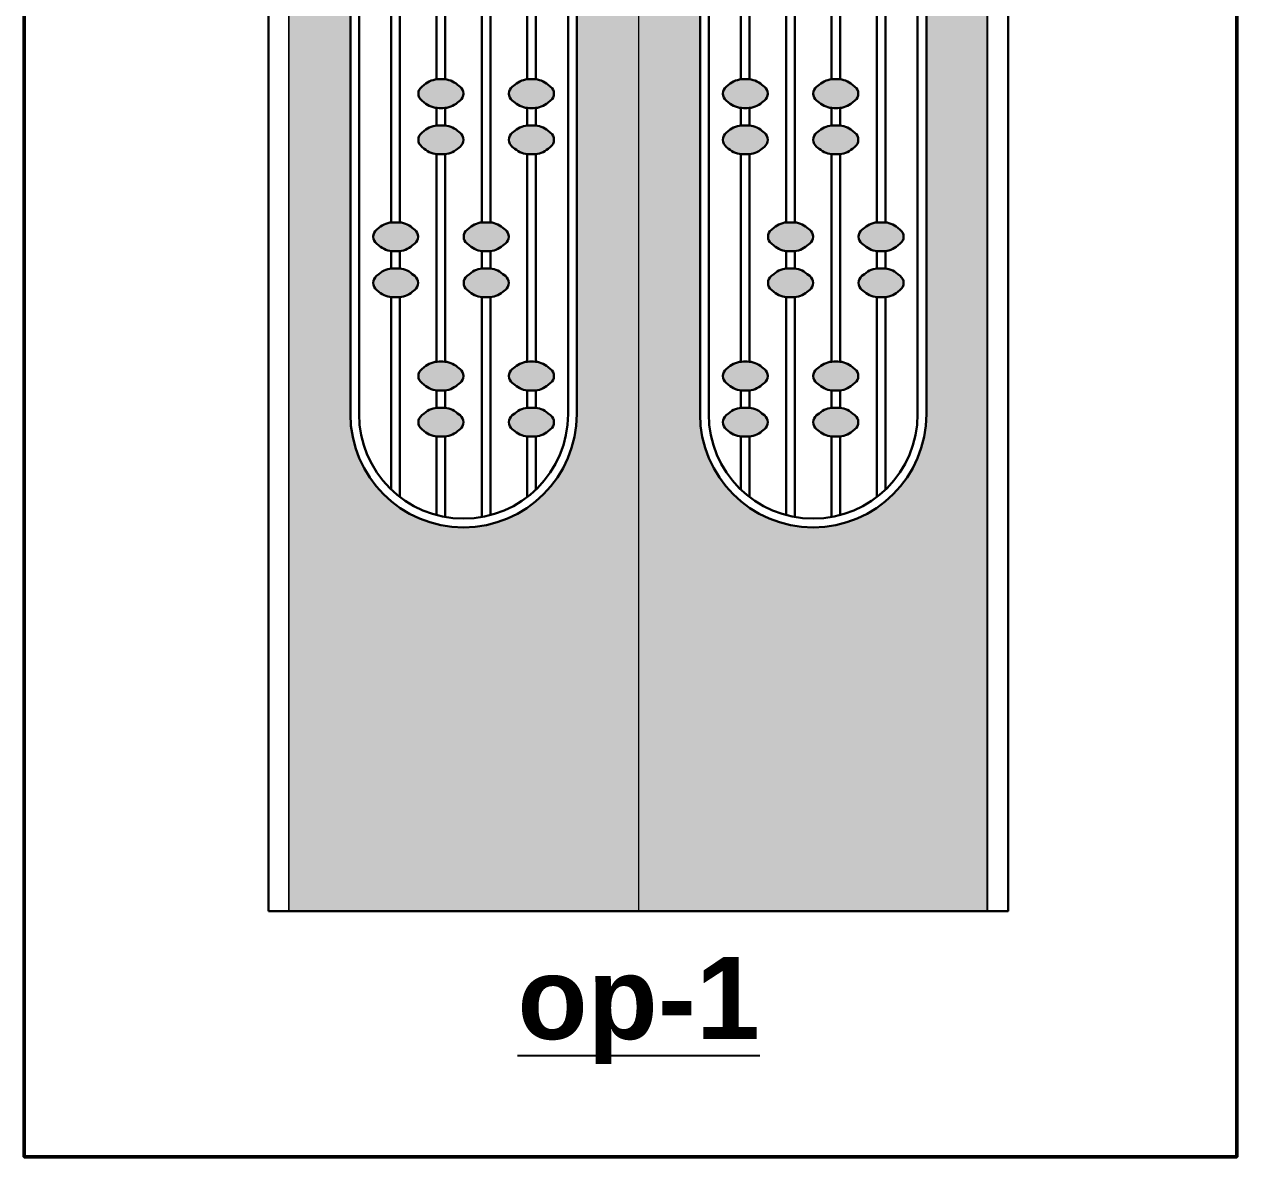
# Model space of a CAD drawing. Header units: millimetres. Extents: x 35877 to 3066687, y -650199 to -40525.
# Drawn here: x 147448.7 to 147507.7, y -180555 to -180499.9 of the extents above; entities that cross this region are included whole.
import ezdxf

# ---------------------------------------------------------------- set-up
doc = ezdxf.new("R2010")
doc.units = ezdxf.units.MM
doc.header["$MEASUREMENT"] = 0
for name, color, linetype, lineweight in [('A8_FURNITURE', 32, 'Continuous', 30), ('dim05', 1, 'Continuous', 13), ('doors', 36, 'Continuous', 15), ('Elevation 4.5', 206, 'Continuous', 5), ('Text', 7, 'Continuous', 15), ('wall', 7, 'Continuous', 30)]:
    doc.layers.add(name, color=color, linetype=linetype, lineweight=lineweight)
doc.styles.get("Standard").update_dxf_attribs({"font": 'arial.ttf', "height": 6})

msp = doc.modelspace()

# ---------------------------------------------------------------- hatches: boundary and pattern name
at = {"layer": 'dim05', "lineweight": 0, "true_color": 0xfecc66, "transparency": 33554630}
h = msp.add_hatch(color=31, dxfattribs=at)
h.dxf.hatch_style = 1
h.paths.add_polyline_path([(147478.608, -180451.063), (147461.591, -180451.063), (147461.613, -180543.063), (147478.608, -180543.063)])
h.paths.add_polyline_path([(147475.608, -180474.124), (147475.608, -180518.885, -1), (147464.591, -180518.885), (147464.591, -180474.124, -1)], flags=16)
h.paths.add_polyline_path([(147475.185, -180474.124), (147475.185, -180518.885, -1), (147465.015, -180518.885), (147465.015, -180474.124, -1)], flags=0)
h.paths.add_polyline_path([(147471.083, -180481.762), (147471.293, -180481.762, -0.186647), (147472.012, -180482.03), (147472.135, -180482.127, -0.229438), (147472.295, -180482.459), (147472.295, -180482.465, -0.229438), (147472.135, -180482.797), (147472.012, -180482.894, -0.157564), (147471.413, -180483.157), (147471.413, -180484.014, -0.157564), (147472.012, -180484.276), (147472.135, -180484.373, -0.229438), (147472.295, -180484.705), (147472.295, -180484.712, -0.229438), (147472.135, -180485.044), (147472.012, -180485.14, -0.157564), (147471.413, -180485.403), (147471.413, -180495.662, -0.157564), (147472.012, -180495.925), (147472.135, -180496.022, -0.229438), (147472.295, -180496.354), (147472.295, -180496.36, -0.229438), (147472.135, -180496.692), (147472.012, -180496.789, -0.157564), (147471.413, -180497.052), (147471.413, -180497.909, -0.157564), (147472.012, -180498.171), (147472.135, -180498.268, -0.229438), (147472.295, -180498.6), (147472.295, -180498.607, -0.229438), (147472.135, -180498.939), (147472.012, -180499.035, -0.157564), (147471.413, -180499.298), (147471.413, -180509.557, -0.157564), (147472.012, -180509.82), (147472.135, -180509.917, -0.229438), (147472.295, -180510.249), (147472.295, -180510.255, -0.229438), (147472.135, -180510.587), (147472.012, -180510.684, -0.157564), (147471.413, -180510.947), (147471.413, -180511.804, -0.157564), (147472.012, -180512.066), (147472.135, -180512.163, -0.229438), (147472.295, -180512.495), (147472.295, -180512.502, -0.229438), (147472.135, -180512.834), (147472.012, -180512.93, -0.180119), (147471.32, -180513.198), (147471.11, -180513.198, -0.186647), (147470.39, -180512.93), (147470.268, -180512.834, -0.229438), (147470.107, -180512.502), (147470.107, -180512.495, -0.229438), (147470.268, -180512.163), (147470.39, -180512.066, -0.157564), (147470.99, -180511.804), (147470.99, -180510.947, -0.157564), (147470.39, -180510.684), (147470.268, -180510.587, -0.229438), (147470.107, -180510.255), (147470.107, -180510.249, -0.229438), (147470.268, -180509.917), (147470.39, -180509.82, -0.157564), (147470.99, -180509.557), (147470.99, -180499.298, -0.157564), (147470.39, -180499.035), (147470.268, -180498.939, -0.229438), (147470.107, -180498.607), (147470.107, -180498.6, -0.229438), (147470.268, -180498.268), (147470.39, -180498.171, -0.157564), (147470.99, -180497.909), (147470.99, -180497.052, -0.157564), (147470.39, -180496.789), (147470.268, -180496.692, -0.229438), (147470.107, -180496.36), (147470.107, -180496.354, -0.229438), (147470.268, -180496.022), (147470.39, -180495.925, -0.157564), (147470.99, -180495.662), (147470.99, -180485.403, -0.157564), (147470.39, -180485.14), (147470.268, -180485.044, -0.229438), (147470.107, -180484.712), (147470.107, -180484.705, -0.229438), (147470.268, -180484.373), (147470.39, -180484.276, -0.157564), (147470.99, -180484.014), (147470.99, -180483.157, -0.157564), (147470.39, -180482.894), (147470.268, -180482.797, -0.229438), (147470.107, -180482.465), (147470.107, -180482.459, -0.229438), (147470.268, -180482.127), (147470.39, -180482.03, -0.180119)], flags=0)
h.paths.add_polyline_path([(147469.809, -180475.375), (147469.931, -180475.472, -0.229438), (147470.092, -180475.804), (147470.092, -180475.811, -0.229438), (147469.931, -180476.143), (147469.809, -180476.24, -0.157564), (147469.21, -180476.502), (147469.21, -180477.359, -0.157564), (147469.809, -180477.622), (147469.931, -180477.718, -0.229438), (147470.092, -180478.05), (147470.092, -180478.057, -0.229438), (147469.931, -180478.389), (147469.809, -180478.486, -0.157564), (147469.21, -180478.748), (147469.21, -180488.854, -0.157564), (147469.809, -180489.117), (147469.931, -180489.213, -0.229438), (147470.092, -180489.545), (147470.092, -180489.552, -0.229438), (147469.931, -180489.884), (147469.809, -180489.981, -0.157564), (147469.21, -180490.243), (147469.21, -180491.1, -0.157564), (147469.809, -180491.363), (147469.931, -180491.46, -0.229438), (147470.092, -180491.792), (147470.092, -180491.798, -0.229438), (147469.931, -180492.13), (147469.809, -180492.227, -0.157564), (147469.21, -180492.49), (147469.21, -180502.595, -0.157564), (147469.809, -180502.858), (147469.931, -180502.955, -0.229438), (147470.092, -180503.287), (147470.092, -180503.293, -0.229438), (147469.931, -180503.625), (147469.809, -180503.722, -0.157564), (147469.21, -180503.985), (147469.21, -180504.842, -0.157564), (147469.809, -180505.104), (147469.931, -180505.201, -0.229438), (147470.092, -180505.533), (147470.092, -180505.54, -0.229438), (147469.931, -180505.872), (147469.809, -180505.968, -0.157564), (147469.21, -180506.231), (147469.21, -180516.337, -0.157564), (147469.809, -180516.599), (147469.931, -180516.696, -0.229438), (147470.092, -180517.028), (147470.092, -180517.035, -0.229438), (147469.931, -180517.367), (147469.809, -180517.463, -0.157564), (147469.21, -180517.726), (147469.21, -180518.583, -0.157564), (147469.809, -180518.846), (147469.931, -180518.942, -0.229438), (147470.092, -180519.274), (147470.092, -180519.281, -0.229438), (147469.931, -180519.613), (147469.809, -180519.71, -0.180119), (147469.116, -180519.978), (147468.906, -180519.978, -0.186647), (147468.187, -180519.71), (147468.064, -180519.613, -0.229438), (147467.904, -180519.281), (147467.904, -180519.274, -0.229438), (147468.064, -180518.942), (147468.187, -180518.846, -0.157564), (147468.786, -180518.583), (147468.786, -180517.726, -0.157564), (147468.187, -180517.463), (147468.064, -180517.367, -0.229438), (147467.904, -180517.035), (147467.904, -180517.028, -0.229438), (147468.064, -180516.696), (147468.187, -180516.599, -0.157564), (147468.786, -180516.337), (147468.786, -180506.231, -0.157564), (147468.187, -180505.968), (147468.064, -180505.872, -0.229438), (147467.904, -180505.54), (147467.904, -180505.533, -0.229438), (147468.064, -180505.201), (147468.187, -180505.104, -0.157564), (147468.786, -180504.842), (147468.786, -180503.985, -0.157564), (147468.187, -180503.722), (147468.064, -180503.625, -0.229438), (147467.904, -180503.293), (147467.904, -180503.287, -0.229438), (147468.064, -180502.955), (147468.187, -180502.858, -0.157564), (147468.786, -180502.595), (147468.786, -180492.49, -0.157564), (147468.187, -180492.227), (147468.064, -180492.13, -0.229438), (147467.904, -180491.798), (147467.904, -180491.792, -0.229438), (147468.064, -180491.46), (147468.187, -180491.363, -0.157564), (147468.786, -180491.1), (147468.786, -180490.243, -0.157564), (147468.187, -180489.981), (147468.064, -180489.884, -0.229438), (147467.904, -180489.552), (147467.904, -180489.545, -0.229438), (147468.064, -180489.213), (147468.187, -180489.117, -0.157564), (147468.786, -180488.854), (147468.786, -180478.748, -0.157564), (147468.187, -180478.486), (147468.064, -180478.389, -0.229438), (147467.904, -180478.057), (147467.904, -180478.05, -0.229438), (147468.064, -180477.718), (147468.187, -180477.622, -0.157564), (147468.786, -180477.359), (147468.786, -180476.502, -0.157564), (147468.187, -180476.24), (147468.064, -180476.143, -0.229438), (147467.904, -180475.811), (147467.904, -180475.804, -0.229438), (147468.064, -180475.472), (147468.187, -180475.375, -0.180119), (147468.879, -180475.108), (147469.089, -180475.108, -0.186647)], flags=0)
h.paths.add_polyline_path([(147473.286, -180475.108), (147473.496, -180475.108, -0.186647), (147474.216, -180475.375), (147474.338, -180475.472, -0.229438), (147474.499, -180475.804), (147474.499, -180475.811, -0.229438), (147474.338, -180476.143), (147474.216, -180476.24, -0.157564), (147473.616, -180476.502), (147473.616, -180477.359, -0.157564), (147474.216, -180477.622), (147474.338, -180477.718, -0.229438), (147474.499, -180478.05), (147474.499, -180478.057, -0.229438), (147474.338, -180478.389), (147474.216, -180478.486, -0.157564), (147473.616, -180478.748), (147473.616, -180488.854, -0.157564), (147474.216, -180489.117), (147474.338, -180489.213, -0.229438), (147474.499, -180489.545), (147474.499, -180489.552, -0.229438), (147474.338, -180489.884), (147474.216, -180489.981, -0.157564), (147473.616, -180490.243), (147473.616, -180491.1, -0.157564), (147474.216, -180491.363), (147474.338, -180491.46, -0.229438), (147474.499, -180491.792), (147474.499, -180491.798, -0.229438), (147474.338, -180492.13), (147474.216, -180492.227, -0.157564), (147473.616, -180492.49), (147473.616, -180502.595, -0.157564), (147474.216, -180502.858), (147474.338, -180502.955, -0.229438), (147474.499, -180503.287), (147474.499, -180503.293, -0.229438), (147474.338, -180503.625), (147474.216, -180503.722, -0.157564), (147473.616, -180503.985), (147473.616, -180504.842, -0.157564), (147474.216, -180505.104), (147474.338, -180505.201, -0.229438), (147474.499, -180505.533), (147474.499, -180505.54, -0.229438), (147474.338, -180505.872), (147474.216, -180505.968, -0.157564), (147473.616, -180506.231), (147473.616, -180516.337, -0.157564), (147474.216, -180516.599), (147474.338, -180516.696, -0.229438), (147474.499, -180517.028), (147474.499, -180517.035, -0.229438), (147474.338, -180517.367), (147474.216, -180517.463, -0.157564), (147473.616, -180517.726), (147473.616, -180518.583, -0.157564), (147474.216, -180518.846), (147474.338, -180518.942, -0.229438), (147474.499, -180519.274), (147474.499, -180519.281, -0.229438), (147474.338, -180519.613), (147474.216, -180519.71, -0.180119), (147473.523, -180519.978), (147473.313, -180519.978, -0.186647), (147472.594, -180519.71), (147472.471, -180519.613, -0.229438), (147472.31, -180519.281), (147472.31, -180519.274, -0.229438), (147472.471, -180518.942), (147472.594, -180518.846, -0.157564), (147473.193, -180518.583), (147473.193, -180517.726, -0.157564), (147472.594, -180517.463), (147472.471, -180517.367, -0.229438), (147472.31, -180517.035), (147472.31, -180517.028, -0.229438), (147472.471, -180516.696), (147472.594, -180516.599, -0.157564), (147473.193, -180516.337), (147473.193, -180506.231, -0.157564), (147472.594, -180505.968), (147472.471, -180505.872, -0.229438), (147472.31, -180505.54), (147472.31, -180505.533, -0.229438), (147472.471, -180505.201), (147472.594, -180505.104, -0.157564), (147473.193, -180504.842), (147473.193, -180503.985, -0.157564), (147472.594, -180503.722), (147472.471, -180503.625, -0.229438), (147472.31, -180503.293), (147472.31, -180503.287, -0.229438), (147472.471, -180502.955), (147472.594, -180502.858, -0.157564), (147473.193, -180502.595), (147473.193, -180492.49, -0.157564), (147472.594, -180492.227), (147472.471, -180492.13, -0.229438), (147472.31, -180491.798), (147472.31, -180491.792, -0.229438), (147472.471, -180491.46), (147472.594, -180491.363, -0.157564), (147473.193, -180491.1), (147473.193, -180490.243, -0.157564), (147472.594, -180489.981), (147472.471, -180489.884, -0.229438), (147472.31, -180489.552), (147472.31, -180489.545, -0.229438), (147472.471, -180489.213), (147472.594, -180489.117, -0.157564), (147473.193, -180488.854), (147473.193, -180478.748, -0.157564), (147472.594, -180478.486), (147472.471, -180478.389, -0.229438), (147472.31, -180478.057), (147472.31, -180478.05, -0.229438), (147472.471, -180477.718), (147472.594, -180477.622, -0.157564), (147473.193, -180477.359), (147473.193, -180476.502, -0.157564), (147472.594, -180476.24), (147472.471, -180476.143, -0.229438), (147472.31, -180475.811), (147472.31, -180475.804, -0.229438), (147472.471, -180475.472), (147472.594, -180475.375, -0.180119)], flags=0)
h.paths.add_polyline_path([(147467.606, -180482.03), (147467.728, -180482.127, -0.229438), (147467.889, -180482.459), (147467.889, -180482.465, -0.229438), (147467.728, -180482.797), (147467.606, -180482.894, -0.157564), (147467.006, -180483.157), (147467.006, -180484.014, -0.157564), (147467.606, -180484.276), (147467.728, -180484.373, -0.229438), (147467.889, -180484.705), (147467.889, -180484.712, -0.229438), (147467.728, -180485.044), (147467.606, -180485.14, -0.157564), (147467.006, -180485.403), (147467.006, -180495.662, -0.157564), (147467.606, -180495.925), (147467.728, -180496.022, -0.229438), (147467.889, -180496.354), (147467.889, -180496.36, -0.229438), (147467.728, -180496.692), (147467.606, -180496.789, -0.157564), (147467.006, -180497.052), (147467.006, -180497.909, -0.157564), (147467.606, -180498.171), (147467.728, -180498.268, -0.229438), (147467.889, -180498.6), (147467.889, -180498.607, -0.229438), (147467.728, -180498.939), (147467.606, -180499.035, -0.157564), (147467.006, -180499.298), (147467.006, -180509.557, -0.157564), (147467.606, -180509.82), (147467.728, -180509.917, -0.229438), (147467.889, -180510.249), (147467.889, -180510.255, -0.229438), (147467.728, -180510.587), (147467.606, -180510.684, -0.157564), (147467.006, -180510.947), (147467.006, -180511.804, -0.157564), (147467.606, -180512.066), (147467.728, -180512.163, -0.229438), (147467.889, -180512.495), (147467.889, -180512.502, -0.229438), (147467.728, -180512.834), (147467.606, -180512.93, -0.180119), (147466.913, -180513.198), (147466.703, -180513.198, -0.186647), (147465.984, -180512.93), (147465.861, -180512.834, -0.229438), (147465.7, -180512.502), (147465.7, -180512.495, -0.229438), (147465.861, -180512.163), (147465.984, -180512.066, -0.157564), (147466.583, -180511.804), (147466.583, -180510.947, -0.157564), (147465.984, -180510.684), (147465.861, -180510.587, -0.229438), (147465.7, -180510.255), (147465.7, -180510.249, -0.229438), (147465.861, -180509.917), (147465.984, -180509.82, -0.157564), (147466.583, -180509.557), (147466.583, -180499.298, -0.157564), (147465.984, -180499.035), (147465.861, -180498.939, -0.229438), (147465.7, -180498.607), (147465.7, -180498.6, -0.229438), (147465.861, -180498.268), (147465.984, -180498.171, -0.157564), (147466.583, -180497.909), (147466.583, -180497.052, -0.157564), (147465.984, -180496.789), (147465.861, -180496.692, -0.229438), (147465.7, -180496.36), (147465.7, -180496.354, -0.229438), (147465.861, -180496.022), (147465.984, -180495.925, -0.157564), (147466.583, -180495.662), (147466.583, -180485.403, -0.157564), (147465.984, -180485.14), (147465.861, -180485.044, -0.229438), (147465.7, -180484.712), (147465.7, -180484.705, -0.229438), (147465.861, -180484.373), (147465.984, -180484.276, -0.157564), (147466.583, -180484.014), (147466.583, -180483.157, -0.157564), (147465.984, -180482.894), (147465.861, -180482.797, -0.229438), (147465.7, -180482.465), (147465.7, -180482.459, -0.229438), (147465.861, -180482.127), (147465.984, -180482.03, -0.180119), (147466.676, -180481.762), (147466.886, -180481.762, -0.186647)], flags=0)
h.paths.add_polyline_path([(147495.582, -180451.063), (147478.608, -180451.063), (147478.608, -180543.063), (147495.582, -180543.063)])
h.paths.add_polyline_path([(147492.624, -180474.124), (147492.624, -180518.885, -1), (147481.608, -180518.885), (147481.608, -180474.124, -1)], flags=16)
h.paths.add_polyline_path([(147492.201, -180474.124), (147492.201, -180518.885, -1), (147482.031, -180518.885), (147482.031, -180474.124, -1)], flags=0)
h.paths.add_polyline_path([(147485.896, -180481.762), (147486.106, -180481.762, -0.186647), (147486.825, -180482.03), (147486.948, -180482.127, -0.229438), (147487.109, -180482.459), (147487.109, -180482.465, -0.229438), (147486.948, -180482.797), (147486.825, -180482.894, -0.157564), (147486.226, -180483.157), (147486.226, -180484.014, -0.157564), (147486.825, -180484.276), (147486.948, -180484.373, -0.229438), (147487.109, -180484.705), (147487.109, -180484.712, -0.229438), (147486.948, -180485.044), (147486.825, -180485.14, -0.157564), (147486.226, -180485.403), (147486.226, -180495.662, -0.157564), (147486.825, -180495.925), (147486.948, -180496.022, -0.229438), (147487.109, -180496.354), (147487.109, -180496.36, -0.229438), (147486.948, -180496.692), (147486.825, -180496.789, -0.157564), (147486.226, -180497.052), (147486.226, -180497.909, -0.157564), (147486.825, -180498.171), (147486.948, -180498.268, -0.229438), (147487.109, -180498.6), (147487.109, -180498.607, -0.229438), (147486.948, -180498.939), (147486.825, -180499.035, -0.157564), (147486.226, -180499.298), (147486.226, -180509.557, -0.157564), (147486.825, -180509.82), (147486.948, -180509.917, -0.229438), (147487.109, -180510.249), (147487.109, -180510.255, -0.229438), (147486.948, -180510.587), (147486.825, -180510.684, -0.157564), (147486.226, -180510.947), (147486.226, -180511.804, -0.157564), (147486.825, -180512.066), (147486.948, -180512.163, -0.229438), (147487.109, -180512.495), (147487.109, -180512.502, -0.229438), (147486.948, -180512.834), (147486.825, -180512.93, -0.180119), (147486.133, -180513.198), (147485.923, -180513.198, -0.186647), (147485.203, -180512.93), (147485.081, -180512.834, -0.229438), (147484.92, -180512.502), (147484.92, -180512.495, -0.229438), (147485.081, -180512.163), (147485.203, -180512.066, -0.157564), (147485.803, -180511.804), (147485.803, -180510.947, -0.157564), (147485.203, -180510.684), (147485.081, -180510.587, -0.229438), (147484.92, -180510.255), (147484.92, -180510.249, -0.229438), (147485.081, -180509.917), (147485.203, -180509.82, -0.157564), (147485.803, -180509.557), (147485.803, -180499.298, -0.157564), (147485.203, -180499.035), (147485.081, -180498.939, -0.229438), (147484.92, -180498.607), (147484.92, -180498.6, -0.229438), (147485.081, -180498.268), (147485.203, -180498.171, -0.157564), (147485.803, -180497.909), (147485.803, -180497.052, -0.157564), (147485.203, -180496.789), (147485.081, -180496.692, -0.229438), (147484.92, -180496.36), (147484.92, -180496.354, -0.229438), (147485.081, -180496.022), (147485.203, -180495.925, -0.157564), (147485.803, -180495.662), (147485.803, -180485.403, -0.157564), (147485.203, -180485.14), (147485.081, -180485.044, -0.229438), (147484.92, -180484.712), (147484.92, -180484.705, -0.229438), (147485.081, -180484.373), (147485.203, -180484.276, -0.157564), (147485.803, -180484.014), (147485.803, -180483.157, -0.157564), (147485.203, -180482.894), (147485.081, -180482.797, -0.229438), (147484.92, -180482.465), (147484.92, -180482.459, -0.229438), (147485.081, -180482.127), (147485.203, -180482.03, -0.180119)], flags=0)
h.paths.add_polyline_path([(147484.622, -180475.375), (147484.745, -180475.472, -0.229438), (147484.905, -180475.804), (147484.905, -180475.811, -0.229438), (147484.745, -180476.143), (147484.622, -180476.24, -0.157564), (147484.023, -180476.502), (147484.023, -180477.359, -0.157564), (147484.622, -180477.622), (147484.745, -180477.718, -0.229438), (147484.905, -180478.05), (147484.905, -180478.057, -0.229438), (147484.745, -180478.389), (147484.622, -180478.486, -0.157564), (147484.023, -180478.748), (147484.023, -180488.854, -0.157564), (147484.622, -180489.117), (147484.745, -180489.213, -0.229438), (147484.905, -180489.545), (147484.905, -180489.552, -0.229438), (147484.745, -180489.884), (147484.622, -180489.981, -0.157564), (147484.023, -180490.243), (147484.023, -180491.1, -0.157564), (147484.622, -180491.363), (147484.745, -180491.46, -0.229438), (147484.905, -180491.792), (147484.905, -180491.798, -0.229438), (147484.745, -180492.13), (147484.622, -180492.227, -0.157564), (147484.023, -180492.49), (147484.023, -180502.595, -0.157564), (147484.622, -180502.858), (147484.745, -180502.955, -0.229438), (147484.905, -180503.287), (147484.905, -180503.293, -0.229438), (147484.745, -180503.625), (147484.622, -180503.722, -0.157564), (147484.023, -180503.985), (147484.023, -180504.842, -0.157564), (147484.622, -180505.104), (147484.745, -180505.201, -0.229438), (147484.905, -180505.533), (147484.905, -180505.54, -0.229438), (147484.745, -180505.872), (147484.622, -180505.968, -0.157564), (147484.023, -180506.231), (147484.023, -180516.337, -0.157564), (147484.622, -180516.599), (147484.745, -180516.696, -0.229438), (147484.905, -180517.028), (147484.905, -180517.035, -0.229438), (147484.745, -180517.367), (147484.622, -180517.463, -0.157564), (147484.023, -180517.726), (147484.023, -180518.583, -0.157564), (147484.622, -180518.846), (147484.745, -180518.942, -0.229438), (147484.905, -180519.274), (147484.905, -180519.281, -0.229438), (147484.745, -180519.613), (147484.622, -180519.71, -0.180119), (147483.93, -180519.978), (147483.72, -180519.978, -0.186647), (147483, -180519.71), (147482.878, -180519.613, -0.229438), (147482.717, -180519.281), (147482.717, -180519.274, -0.229438), (147482.878, -180518.942), (147483, -180518.846, -0.157564), (147483.6, -180518.583), (147483.6, -180517.726, -0.157564), (147483, -180517.463), (147482.878, -180517.367, -0.229438), (147482.717, -180517.035), (147482.717, -180517.028, -0.229438), (147482.878, -180516.696), (147483, -180516.599, -0.157564), (147483.6, -180516.337), (147483.6, -180506.231, -0.157564), (147483, -180505.968), (147482.878, -180505.872, -0.229438), (147482.717, -180505.54), (147482.717, -180505.533, -0.229438), (147482.878, -180505.201), (147483, -180505.104, -0.157564), (147483.6, -180504.842), (147483.6, -180503.985, -0.157564), (147483, -180503.722), (147482.878, -180503.625, -0.229438), (147482.717, -180503.293), (147482.717, -180503.287, -0.229438), (147482.878, -180502.955), (147483, -180502.858, -0.157564), (147483.6, -180502.595), (147483.6, -180492.49, -0.157564), (147483, -180492.227), (147482.878, -180492.13, -0.229438), (147482.717, -180491.798), (147482.717, -180491.792, -0.229438), (147482.878, -180491.46), (147483, -180491.363, -0.157564), (147483.6, -180491.1), (147483.6, -180490.243, -0.157564), (147483, -180489.981), (147482.878, -180489.884, -0.229438), (147482.717, -180489.552), (147482.717, -180489.545, -0.229438), (147482.878, -180489.213), (147483, -180489.117, -0.157564), (147483.6, -180488.854), (147483.6, -180478.748, -0.157564), (147483, -180478.486), (147482.878, -180478.389, -0.229438), (147482.717, -180478.057), (147482.717, -180478.05, -0.229438), (147482.878, -180477.718), (147483, -180477.622, -0.157564), (147483.6, -180477.359), (147483.6, -180476.502, -0.157564), (147483, -180476.24), (147482.878, -180476.143, -0.229438), (147482.717, -180475.811), (147482.717, -180475.804, -0.229438), (147482.878, -180475.472), (147483, -180475.375, -0.180119), (147483.693, -180475.108), (147483.903, -180475.108, -0.186647)], flags=0)
h.paths.add_polyline_path([(147488.099, -180475.108), (147488.309, -180475.108, -0.186647), (147489.029, -180475.375), (147489.151, -180475.472, -0.229438), (147489.312, -180475.804), (147489.312, -180475.811, -0.229438), (147489.151, -180476.143), (147489.029, -180476.24, -0.157564), (147488.429, -180476.502), (147488.429, -180477.359, -0.157564), (147489.029, -180477.622), (147489.151, -180477.718, -0.229438), (147489.312, -180478.05), (147489.312, -180478.057, -0.229438), (147489.151, -180478.389), (147489.029, -180478.486, -0.157564), (147488.429, -180478.748), (147488.429, -180488.854, -0.157564), (147489.029, -180489.117), (147489.151, -180489.213, -0.229438), (147489.312, -180489.545), (147489.312, -180489.552, -0.229438), (147489.151, -180489.884), (147489.029, -180489.981, -0.157564), (147488.429, -180490.243), (147488.429, -180491.1, -0.157564), (147489.029, -180491.363), (147489.151, -180491.46, -0.229438), (147489.312, -180491.792), (147489.312, -180491.798, -0.229438), (147489.151, -180492.13), (147489.029, -180492.227, -0.157564), (147488.429, -180492.49), (147488.429, -180502.595, -0.157564), (147489.029, -180502.858), (147489.151, -180502.955, -0.229438), (147489.312, -180503.287), (147489.312, -180503.293, -0.229438), (147489.151, -180503.625), (147489.029, -180503.722, -0.157564), (147488.429, -180503.985), (147488.429, -180504.842, -0.157564), (147489.029, -180505.104), (147489.151, -180505.201, -0.229438), (147489.312, -180505.533), (147489.312, -180505.54, -0.229438), (147489.151, -180505.872), (147489.029, -180505.968, -0.157564), (147488.429, -180506.231), (147488.429, -180516.337, -0.157564), (147489.029, -180516.599), (147489.151, -180516.696, -0.229438), (147489.312, -180517.028), (147489.312, -180517.035, -0.229438), (147489.151, -180517.367), (147489.029, -180517.463, -0.157564), (147488.429, -180517.726), (147488.429, -180518.583, -0.157564), (147489.029, -180518.846), (147489.151, -180518.942, -0.229438), (147489.312, -180519.274), (147489.312, -180519.281, -0.229438), (147489.151, -180519.613), (147489.029, -180519.71, -0.180119), (147488.336, -180519.978), (147488.126, -180519.978, -0.186647), (147487.407, -180519.71), (147487.284, -180519.613, -0.229438), (147487.123, -180519.281), (147487.123, -180519.274, -0.229438), (147487.284, -180518.942), (147487.407, -180518.846, -0.157564), (147488.006, -180518.583), (147488.006, -180517.726, -0.157564), (147487.407, -180517.463), (147487.284, -180517.367, -0.229438), (147487.123, -180517.035), (147487.123, -180517.028, -0.229438), (147487.284, -180516.696), (147487.407, -180516.599, -0.157564), (147488.006, -180516.337), (147488.006, -180506.231, -0.157564), (147487.407, -180505.968), (147487.284, -180505.872, -0.229438), (147487.123, -180505.54), (147487.123, -180505.533, -0.229438), (147487.284, -180505.201), (147487.407, -180505.104, -0.157564), (147488.006, -180504.842), (147488.006, -180503.985, -0.157564), (147487.407, -180503.722), (147487.284, -180503.625, -0.229438), (147487.123, -180503.293), (147487.123, -180503.287, -0.229438), (147487.284, -180502.955), (147487.407, -180502.858, -0.157564), (147488.006, -180502.595), (147488.006, -180492.49, -0.157564), (147487.407, -180492.227), (147487.284, -180492.13, -0.229438), (147487.123, -180491.798), (147487.123, -180491.792, -0.229438), (147487.284, -180491.46), (147487.407, -180491.363, -0.157564), (147488.006, -180491.1), (147488.006, -180490.243, -0.157564), (147487.407, -180489.981), (147487.284, -180489.884, -0.229438), (147487.123, -180489.552), (147487.123, -180489.545, -0.229438), (147487.284, -180489.213), (147487.407, -180489.117, -0.157564), (147488.006, -180488.854), (147488.006, -180478.748, -0.157564), (147487.407, -180478.486), (147487.284, -180478.389, -0.229438), (147487.123, -180478.057), (147487.123, -180478.05, -0.229438), (147487.284, -180477.718), (147487.407, -180477.622, -0.157564), (147488.006, -180477.359), (147488.006, -180476.502, -0.157564), (147487.407, -180476.24), (147487.284, -180476.143, -0.229438), (147487.123, -180475.811), (147487.123, -180475.804, -0.229438), (147487.284, -180475.472), (147487.407, -180475.375, -0.180119)], flags=0)
h.paths.add_polyline_path([(147490.303, -180481.762), (147490.513, -180481.762, -0.186647), (147491.232, -180482.03), (147491.354, -180482.127, -0.229438), (147491.515, -180482.459), (147491.515, -180482.465, -0.229438), (147491.354, -180482.797), (147491.232, -180482.894, -0.157564), (147490.633, -180483.157), (147490.633, -180484.014, -0.157564), (147491.232, -180484.276), (147491.354, -180484.373, -0.229438), (147491.515, -180484.705), (147491.515, -180484.712, -0.229438), (147491.354, -180485.044), (147491.232, -180485.14, -0.157564), (147490.633, -180485.403), (147490.633, -180495.662, -0.157564), (147491.232, -180495.925), (147491.354, -180496.022, -0.229438), (147491.515, -180496.354), (147491.515, -180496.36, -0.229438), (147491.354, -180496.692), (147491.232, -180496.789, -0.157564), (147490.633, -180497.052), (147490.633, -180497.909, -0.157564), (147491.232, -180498.171), (147491.354, -180498.268, -0.229438), (147491.515, -180498.6), (147491.515, -180498.607, -0.229438), (147491.354, -180498.939), (147491.232, -180499.035, -0.157564), (147490.633, -180499.298), (147490.633, -180509.557, -0.157564), (147491.232, -180509.82), (147491.354, -180509.917, -0.229438), (147491.515, -180510.249), (147491.515, -180510.255, -0.229438), (147491.354, -180510.587), (147491.232, -180510.684, -0.157564), (147490.633, -180510.947), (147490.633, -180511.804, -0.157564), (147491.232, -180512.066), (147491.354, -180512.163, -0.229438), (147491.515, -180512.495), (147491.515, -180512.502, -0.229438), (147491.354, -180512.834), (147491.232, -180512.93, -0.180119), (147490.539, -180513.198), (147490.329, -180513.198, -0.186647), (147489.61, -180512.93), (147489.488, -180512.834, -0.229438), (147489.327, -180512.502), (147489.327, -180512.495, -0.229438), (147489.488, -180512.163), (147489.61, -180512.066, -0.157564), (147490.209, -180511.804), (147490.209, -180510.947, -0.157564), (147489.61, -180510.684), (147489.488, -180510.587, -0.229438), (147489.327, -180510.255), (147489.327, -180510.249, -0.229438), (147489.488, -180509.917), (147489.61, -180509.82, -0.157564), (147490.209, -180509.557), (147490.209, -180499.298, -0.157564), (147489.61, -180499.035), (147489.488, -180498.939, -0.229438), (147489.327, -180498.607), (147489.327, -180498.6, -0.229438), (147489.488, -180498.268), (147489.61, -180498.171, -0.157564), (147490.209, -180497.909), (147490.209, -180497.052, -0.157564), (147489.61, -180496.789), (147489.488, -180496.692, -0.229438), (147489.327, -180496.36), (147489.327, -180496.354, -0.229438), (147489.488, -180496.022), (147489.61, -180495.925, -0.157564), (147490.209, -180495.662), (147490.209, -180485.403, -0.157564), (147489.61, -180485.14), (147489.488, -180485.044, -0.229438), (147489.327, -180484.712), (147489.327, -180484.705, -0.229438), (147489.488, -180484.373), (147489.61, -180484.276, -0.157564), (147490.209, -180484.014), (147490.209, -180483.157, -0.157564), (147489.61, -180482.894), (147489.488, -180482.797, -0.229438), (147489.327, -180482.465), (147489.327, -180482.459, -0.229438), (147489.488, -180482.127), (147489.61, -180482.03, -0.180119)], flags=0)
at = {"layer": 'Elevation 4.5', "lineweight": 0, "true_color": 0x000000, "transparency": 33554628}
h = msp.add_hatch(color=18, dxfattribs=at)
h.dxf.hatch_style = 1
h.paths.add_polyline_path([(147470.092, -180503.293, 0.233569), (147469.931, -180502.955), (147469.809, -180502.858, 0.186647), (147469.089, -180502.59), (147468.906, -180502.59, 0.186647), (147468.187, -180502.858), (147468.064, -180502.955, 0.229438), (147467.904, -180503.287, 0.233569), (147468.064, -180503.625), (147468.187, -180503.722, 0.186647), (147468.906, -180503.99), (147469.089, -180503.99, 0.186647), (147469.809, -180503.722), (147469.931, -180503.625, 0.229438)])
h = msp.add_hatch(color=18, dxfattribs=at)
h.dxf.hatch_style = 1
h.paths.add_polyline_path([(147474.499, -180503.293, 0.233569), (147474.338, -180502.955), (147474.216, -180502.858, 0.186647), (147473.496, -180502.59), (147473.313, -180502.59, 0.186647), (147472.594, -180502.858), (147472.471, -180502.955, 0.229438), (147472.31, -180503.287, 0.233569), (147472.471, -180503.625), (147472.594, -180503.722, 0.186647), (147473.313, -180503.99), (147473.496, -180503.99, 0.186647), (147474.216, -180503.722), (147474.338, -180503.625, 0.229438)])
h = msp.add_hatch(color=18, dxfattribs=at)
h.dxf.hatch_style = 1
h.paths.add_polyline_path([(147482.717, -180503.293, -0.233569), (147482.878, -180502.955), (147483, -180502.858, -0.186647), (147483.72, -180502.59), (147483.903, -180502.59, -0.186647), (147484.622, -180502.858), (147484.745, -180502.955, -0.229438), (147484.905, -180503.287, -0.233569), (147484.745, -180503.625), (147484.622, -180503.722, -0.186647), (147483.903, -180503.99), (147483.72, -180503.99, -0.186647), (147483, -180503.722), (147482.878, -180503.625, -0.229438)])
h = msp.add_hatch(color=18, dxfattribs=at)
h.dxf.hatch_style = 1
h.paths.add_polyline_path([(147487.123, -180503.293, -0.233569), (147487.284, -180502.955), (147487.407, -180502.858, -0.186647), (147488.126, -180502.59), (147488.309, -180502.59, -0.186647), (147489.029, -180502.858), (147489.151, -180502.955, -0.229438), (147489.312, -180503.287, -0.233569), (147489.151, -180503.625), (147489.029, -180503.722, -0.186647), (147488.309, -180503.99), (147488.126, -180503.99, -0.186647), (147487.407, -180503.722), (147487.284, -180503.625, -0.229438)])
h = msp.add_hatch(color=18, dxfattribs=at)
h.dxf.hatch_style = 1
h.paths.add_polyline_path([(147470.092, -180505.54, 0.233569), (147469.931, -180505.201), (147469.809, -180505.104, 0.186647), (147469.089, -180504.836), (147468.906, -180504.836, 0.186647), (147468.187, -180505.104), (147468.064, -180505.201, 0.229438), (147467.904, -180505.533, 0.233569), (147468.064, -180505.872), (147468.187, -180505.968, 0.186647), (147468.906, -180506.236), (147469.089, -180506.236, 0.186647), (147469.809, -180505.968), (147469.931, -180505.872, 0.229438)])
h = msp.add_hatch(color=18, dxfattribs=at)
h.dxf.hatch_style = 1
h.paths.add_polyline_path([(147474.499, -180505.54, 0.233569), (147474.338, -180505.201), (147474.216, -180505.104, 0.186647), (147473.496, -180504.836), (147473.313, -180504.836, 0.186647), (147472.594, -180505.104), (147472.471, -180505.201, 0.229438), (147472.31, -180505.533, 0.233569), (147472.471, -180505.872), (147472.594, -180505.968, 0.186647), (147473.313, -180506.236), (147473.496, -180506.236, 0.186647), (147474.216, -180505.968), (147474.338, -180505.872, 0.229438)])
h = msp.add_hatch(color=18, dxfattribs=at)
h.dxf.hatch_style = 1
h.paths.add_polyline_path([(147482.717, -180505.54, -0.233569), (147482.878, -180505.201), (147483, -180505.104, -0.186647), (147483.72, -180504.836), (147483.903, -180504.836, -0.186647), (147484.622, -180505.104), (147484.745, -180505.201, -0.229438), (147484.905, -180505.533, -0.233569), (147484.745, -180505.872), (147484.622, -180505.968, -0.186647), (147483.903, -180506.236), (147483.72, -180506.236, -0.186647), (147483, -180505.968), (147482.878, -180505.872, -0.229438)])
h = msp.add_hatch(color=18, dxfattribs=at)
h.dxf.hatch_style = 1
h.paths.add_polyline_path([(147487.123, -180505.54, -0.233569), (147487.284, -180505.201), (147487.407, -180505.104, -0.186647), (147488.126, -180504.836), (147488.309, -180504.836, -0.186647), (147489.029, -180505.104), (147489.151, -180505.201, -0.229438), (147489.312, -180505.533, -0.233569), (147489.151, -180505.872), (147489.029, -180505.968, -0.186647), (147488.309, -180506.236), (147488.126, -180506.236, -0.186647), (147487.407, -180505.968), (147487.284, -180505.872, -0.229438)])
h = msp.add_hatch(color=18, dxfattribs=at)
h.dxf.hatch_style = 1
h.paths.add_polyline_path([(147467.889, -180510.255, 0.233569), (147467.728, -180509.917), (147467.606, -180509.82, 0.186647), (147466.886, -180509.552), (147466.703, -180509.552, 0.186647), (147465.984, -180509.82), (147465.861, -180509.917, 0.229438), (147465.7, -180510.249, 0.233569), (147465.861, -180510.587), (147465.984, -180510.684, 0.186647), (147466.703, -180510.952), (147466.886, -180510.952, 0.186647), (147467.606, -180510.684), (147467.728, -180510.587, 0.229438)])
h = msp.add_hatch(color=18, dxfattribs=at)
h.dxf.hatch_style = 1
h.paths.add_polyline_path([(147472.295, -180510.255, 0.233569), (147472.135, -180509.917), (147472.012, -180509.82, 0.186647), (147471.293, -180509.552), (147471.11, -180509.552, 0.186647), (147470.39, -180509.82), (147470.268, -180509.917, 0.229438), (147470.107, -180510.249, 0.233569), (147470.268, -180510.587), (147470.39, -180510.684, 0.186647), (147471.11, -180510.952), (147471.293, -180510.952, 0.186647), (147472.012, -180510.684), (147472.135, -180510.587, 0.229438)])
h = msp.add_hatch(color=18, dxfattribs=at)
h.dxf.hatch_style = 1
h.paths.add_polyline_path([(147484.92, -180510.255, -0.233569), (147485.081, -180509.917), (147485.203, -180509.82, -0.186647), (147485.923, -180509.552), (147486.106, -180509.552, -0.186647), (147486.825, -180509.82), (147486.948, -180509.917, -0.229438), (147487.109, -180510.249, -0.233569), (147486.948, -180510.587), (147486.825, -180510.684, -0.186647), (147486.106, -180510.952), (147485.923, -180510.952, -0.186647), (147485.203, -180510.684), (147485.081, -180510.587, -0.229438)])
h = msp.add_hatch(color=18, dxfattribs=at)
h.dxf.hatch_style = 1
h.paths.add_polyline_path([(147489.327, -180510.255, -0.233569), (147489.488, -180509.917), (147489.61, -180509.82, -0.186647), (147490.329, -180509.552), (147490.513, -180509.552, -0.186647), (147491.232, -180509.82), (147491.354, -180509.917, -0.229438), (147491.515, -180510.249, -0.233569), (147491.354, -180510.587), (147491.232, -180510.684, -0.186647), (147490.513, -180510.952), (147490.329, -180510.952, -0.186647), (147489.61, -180510.684), (147489.488, -180510.587, -0.229438)])
h = msp.add_hatch(color=18, dxfattribs=at)
h.dxf.hatch_style = 1
h.paths.add_polyline_path([(147467.889, -180512.502, 0.233569), (147467.728, -180512.163), (147467.606, -180512.066, 0.186647), (147466.886, -180511.798), (147466.703, -180511.798, 0.186647), (147465.984, -180512.066), (147465.861, -180512.163, 0.229438), (147465.7, -180512.495, 0.233569), (147465.861, -180512.834), (147465.984, -180512.93, 0.186647), (147466.703, -180513.198), (147466.886, -180513.198, 0.186647), (147467.606, -180512.93), (147467.728, -180512.834, 0.229438)])
h = msp.add_hatch(color=18, dxfattribs=at)
h.dxf.hatch_style = 1
h.paths.add_polyline_path([(147472.295, -180512.502, 0.233569), (147472.135, -180512.163), (147472.012, -180512.066, 0.186647), (147471.293, -180511.798), (147471.11, -180511.798, 0.186647), (147470.39, -180512.066), (147470.268, -180512.163, 0.229438), (147470.107, -180512.495, 0.233569), (147470.268, -180512.834), (147470.39, -180512.93, 0.186647), (147471.11, -180513.198), (147471.293, -180513.198, 0.186647), (147472.012, -180512.93), (147472.135, -180512.834, 0.229438)])
h = msp.add_hatch(color=18, dxfattribs=at)
h.dxf.hatch_style = 1
h.paths.add_polyline_path([(147484.92, -180512.502, -0.233569), (147485.081, -180512.163), (147485.203, -180512.066, -0.186647), (147485.923, -180511.798), (147486.106, -180511.798, -0.186647), (147486.825, -180512.066), (147486.948, -180512.163, -0.229438), (147487.109, -180512.495, -0.233569), (147486.948, -180512.834), (147486.825, -180512.93, -0.186647), (147486.106, -180513.198), (147485.923, -180513.198, -0.186647), (147485.203, -180512.93), (147485.081, -180512.834, -0.229438)])
h = msp.add_hatch(color=18, dxfattribs=at)
h.dxf.hatch_style = 1
h.paths.add_polyline_path([(147489.327, -180512.502, -0.233569), (147489.488, -180512.163), (147489.61, -180512.066, -0.186647), (147490.329, -180511.798), (147490.513, -180511.798, -0.186647), (147491.232, -180512.066), (147491.354, -180512.163, -0.229438), (147491.515, -180512.495, -0.233569), (147491.354, -180512.834), (147491.232, -180512.93, -0.186647), (147490.513, -180513.198), (147490.329, -180513.198, -0.186647), (147489.61, -180512.93), (147489.488, -180512.834, -0.229438)])
h = msp.add_hatch(color=18, dxfattribs=at)
h.dxf.hatch_style = 1
h.paths.add_polyline_path([(147470.092, -180517.035, 0.233569), (147469.931, -180516.696), (147469.809, -180516.599, 0.186647), (147469.089, -180516.331), (147468.906, -180516.331, 0.186647), (147468.187, -180516.599), (147468.064, -180516.696, 0.229438), (147467.904, -180517.028, 0.233569), (147468.064, -180517.367), (147468.187, -180517.463, 0.186647), (147468.906, -180517.731), (147469.089, -180517.731, 0.186647), (147469.809, -180517.463), (147469.931, -180517.367, 0.229438)])
h = msp.add_hatch(color=18, dxfattribs=at)
h.dxf.hatch_style = 1
h.paths.add_polyline_path([(147474.499, -180517.035, 0.233569), (147474.338, -180516.696), (147474.216, -180516.599, 0.186647), (147473.496, -180516.331), (147473.313, -180516.331, 0.186647), (147472.594, -180516.599), (147472.471, -180516.696, 0.229438), (147472.31, -180517.028, 0.233569), (147472.471, -180517.367), (147472.594, -180517.463, 0.186647), (147473.313, -180517.731), (147473.496, -180517.731, 0.186647), (147474.216, -180517.463), (147474.338, -180517.367, 0.229438)])
h = msp.add_hatch(color=18, dxfattribs=at)
h.dxf.hatch_style = 1
h.paths.add_polyline_path([(147482.717, -180517.035, -0.233569), (147482.878, -180516.696), (147483, -180516.599, -0.186647), (147483.72, -180516.331), (147483.903, -180516.331, -0.186647), (147484.622, -180516.599), (147484.745, -180516.696, -0.229438), (147484.905, -180517.028, -0.233569), (147484.745, -180517.367), (147484.622, -180517.463, -0.186647), (147483.903, -180517.731), (147483.72, -180517.731, -0.186647), (147483, -180517.463), (147482.878, -180517.367, -0.229438)])
h = msp.add_hatch(color=18, dxfattribs=at)
h.dxf.hatch_style = 1
h.paths.add_polyline_path([(147487.123, -180517.035, -0.233569), (147487.284, -180516.696), (147487.407, -180516.599, -0.186647), (147488.126, -180516.331), (147488.309, -180516.331, -0.186647), (147489.029, -180516.599), (147489.151, -180516.696, -0.229438), (147489.312, -180517.028, -0.233569), (147489.151, -180517.367), (147489.029, -180517.463, -0.186647), (147488.309, -180517.731), (147488.126, -180517.731, -0.186647), (147487.407, -180517.463), (147487.284, -180517.367, -0.229438)])
h = msp.add_hatch(color=18, dxfattribs=at)
h.dxf.hatch_style = 1
h.paths.add_polyline_path([(147470.092, -180519.281, 0.233569), (147469.931, -180518.942), (147469.809, -180518.846, 0.186647), (147469.089, -180518.578), (147468.906, -180518.578, 0.186647), (147468.187, -180518.846), (147468.064, -180518.942, 0.229438), (147467.904, -180519.274, 0.233569), (147468.064, -180519.613), (147468.187, -180519.71, 0.186647), (147468.906, -180519.978), (147469.089, -180519.978, 0.186647), (147469.809, -180519.71), (147469.931, -180519.613, 0.229438)])
h = msp.add_hatch(color=18, dxfattribs=at)
h.dxf.hatch_style = 1
h.paths.add_polyline_path([(147474.499, -180519.281, 0.233569), (147474.338, -180518.942), (147474.216, -180518.846, 0.186647), (147473.496, -180518.578), (147473.313, -180518.578, 0.186647), (147472.594, -180518.846), (147472.471, -180518.942, 0.229438), (147472.31, -180519.274, 0.233569), (147472.471, -180519.613), (147472.594, -180519.71, 0.186647), (147473.313, -180519.978), (147473.496, -180519.978, 0.186647), (147474.216, -180519.71), (147474.338, -180519.613, 0.229438)])
h = msp.add_hatch(color=18, dxfattribs=at)
h.dxf.hatch_style = 1
h.paths.add_polyline_path([(147482.717, -180519.281, -0.233569), (147482.878, -180518.942), (147483, -180518.846, -0.186647), (147483.72, -180518.578), (147483.903, -180518.578, -0.186647), (147484.622, -180518.846), (147484.745, -180518.942, -0.229438), (147484.905, -180519.274, -0.233569), (147484.745, -180519.613), (147484.622, -180519.71, -0.186647), (147483.903, -180519.978), (147483.72, -180519.978, -0.186647), (147483, -180519.71), (147482.878, -180519.613, -0.229438)])
h = msp.add_hatch(color=18, dxfattribs=at)
h.dxf.hatch_style = 1
h.paths.add_polyline_path([(147487.123, -180519.281, -0.233569), (147487.284, -180518.942), (147487.407, -180518.846, -0.186647), (147488.126, -180518.578), (147488.309, -180518.578, -0.186647), (147489.029, -180518.846), (147489.151, -180518.942, -0.229438), (147489.312, -180519.274, -0.233569), (147489.151, -180519.613), (147489.029, -180519.71, -0.186647), (147488.309, -180519.978), (147488.126, -180519.978, -0.186647), (147487.407, -180519.71), (147487.284, -180519.613, -0.229438)])

# ---------------------------------------------------------------- linework, layer by layer
at = {"layer": 'A8_FURNITURE', "color": 3, "lineweight": 50, "transparency": 33554687}
msp.add_lwpolyline([(147507.731, -180445.334), (147448.718, -180445.334), (147448.718, -180555.019), (147507.731, -180555.019)], close=True, dxfattribs=at)
at = {"layer": 'A8_FURNITURE', "color": 18, "lineweight": 0, "true_color": 0x000000, "transparency": 33554687}
for points in [[(147461.591, -180451.063), (147478.608, -180451.063), (147478.608, -180543.063), (147461.591, -180543.063)], [(147478.608, -180543.063), (147495.582, -180543.063), (147495.582, -180451.063), (147478.608, -180451.063)]]:
    msp.add_lwpolyline(points, close=True, dxfattribs=at)
at = {"layer": 'doors', "transparency": 33554687}
msp.add_lwpolyline([(147461.613, -180543.063), (147461.591, -180451.063), (147495.582, -180451.063), (147495.603, -180543.063)], close=True, dxfattribs=at)
at = {"layer": 'Elevation 4.5', "color": 18, "lineweight": 30, "true_color": 0x000000, "transparency": 33554687}
for p, q in [((147468.786, -180492.494), (147468.786, -180502.6)), ((147469.21, -180492.494), (147469.21, -180502.6)), ((147473.193, -180492.494), (147473.193, -180502.6)), ((147473.616, -180492.494), (147473.616, -180502.6)), ((147483.6, -180492.494), (147483.6, -180502.6)), ((147484.023, -180492.494), (147484.023, -180502.6)), ((147488.006, -180492.494), (147488.006, -180502.6)), ((147488.429, -180492.494), (147488.429, -180502.6)), ((147466.583, -180499.298), (147466.583, -180509.557)), ((147467.006, -180499.298), (147467.006, -180509.557)), ((147470.99, -180499.298), (147470.99, -180509.557)), ((147471.413, -180499.298), (147471.413, -180509.557)), ((147485.803, -180499.298), (147485.803, -180509.557)), ((147486.226, -180499.298), (147486.226, -180509.557)), ((147490.209, -180499.298), (147490.209, -180509.557)), ((147490.633, -180499.298), (147490.633, -180509.557)), ((147468.786, -180503.985), (147468.786, -180504.842)), ((147469.21, -180503.985), (147469.21, -180504.842)), ((147473.193, -180503.985), (147473.193, -180504.842)), ((147473.616, -180503.985), (147473.616, -180504.842)), ((147483.6, -180503.985), (147483.6, -180504.842)), ((147484.023, -180503.985), (147484.023, -180504.842)), ((147488.006, -180503.985), (147488.006, -180504.842)), ((147488.429, -180503.985), (147488.429, -180504.842)), ((147468.786, -180506.231), (147468.786, -180516.337)), ((147469.21, -180506.231), (147469.21, -180516.337)), ((147473.193, -180506.231), (147473.193, -180516.337)), ((147473.616, -180506.231), (147473.616, -180516.337)), ((147483.6, -180506.231), (147483.6, -180516.337)), ((147484.023, -180506.231), (147484.023, -180516.337)), ((147488.006, -180506.231), (147488.006, -180516.337)), ((147488.429, -180506.231), (147488.429, -180516.337)), ((147466.583, -180510.947), (147466.583, -180511.804)), ((147467.006, -180510.947), (147467.006, -180511.804)), ((147470.99, -180510.947), (147470.99, -180511.804)), ((147471.413, -180510.947), (147471.413, -180511.804)), ((147485.803, -180510.947), (147485.803, -180511.804)), ((147486.226, -180510.947), (147486.226, -180511.804)), ((147490.209, -180510.947), (147490.209, -180511.804)), ((147490.633, -180510.947), (147490.633, -180511.804)), ((147466.583, -180513.193), (147466.583, -180522.558)), ((147467.006, -180513.193), (147467.006, -180522.921)), ((147470.99, -180513.193), (147470.99, -180523.891)), ((147471.413, -180513.193), (147471.413, -180523.797)), ((147485.803, -180513.193), (147485.803, -180523.797)), ((147486.226, -180513.193), (147486.226, -180523.891)), ((147490.209, -180513.193), (147490.209, -180522.921)), ((147490.633, -180513.193), (147490.633, -180522.558)), ((147468.786, -180517.726), (147468.786, -180518.583)), ((147469.21, -180517.726), (147469.21, -180518.583)), ((147473.193, -180517.726), (147473.193, -180518.583)), ((147473.616, -180517.726), (147473.616, -180518.583)), ((147483.6, -180517.726), (147483.6, -180518.583)), ((147484.023, -180517.726), (147484.023, -180518.583)), ((147488.006, -180517.726), (147488.006, -180518.583)), ((147488.429, -180517.726), (147488.429, -180518.583)), ((147468.786, -180519.972), (147468.786, -180523.797)), ((147469.21, -180519.972), (147469.21, -180523.891)), ((147473.193, -180519.972), (147473.193, -180522.921)), ((147473.616, -180519.972), (147473.616, -180522.558)), ((147483.6, -180519.972), (147483.6, -180522.558)), ((147484.023, -180519.972), (147484.023, -180522.921)), ((147488.006, -180519.972), (147488.006, -180523.891)), ((147488.429, -180519.972), (147488.429, -180523.797))]:
    msp.add_line(p, q, dxfattribs=at)
for points in [[(147464.591, -180474.124, -1), (147475.608, -180474.124), (147475.608, -180518.885, -1), (147464.591, -180518.885)], [(147492.624, -180474.124, 1), (147481.608, -180474.124), (147481.608, -180518.885, 1), (147492.624, -180518.885)], [(147465.015, -180474.124, -1), (147475.185, -180474.124), (147475.185, -180518.885, -1), (147465.015, -180518.885)], [(147492.201, -180474.124, 1), (147482.031, -180474.124), (147482.031, -180518.885, 1), (147492.201, -180518.885)], [(147470.092, -180503.287), (147470.092, -180503.293, -0.229438), (147469.931, -180503.625), (147469.809, -180503.722, -0.186647), (147469.089, -180503.99), (147468.906, -180503.99, -0.186647), (147468.187, -180503.722), (147468.064, -180503.625, -0.229438), (147467.904, -180503.293), (147467.904, -180503.287, -0.229438), (147468.064, -180502.955), (147468.187, -180502.858, -0.186647), (147468.906, -180502.59), (147469.089, -180502.59, -0.186647), (147469.809, -180502.858), (147469.931, -180502.955, -0.229438)], [(147474.499, -180503.287), (147474.499, -180503.293, -0.229438), (147474.338, -180503.625), (147474.216, -180503.722, -0.186647), (147473.496, -180503.99), (147473.313, -180503.99, -0.186647), (147472.594, -180503.722), (147472.471, -180503.625, -0.229438), (147472.31, -180503.293), (147472.31, -180503.287, -0.229438), (147472.471, -180502.955), (147472.594, -180502.858, -0.186647), (147473.313, -180502.59), (147473.496, -180502.59, -0.186647), (147474.216, -180502.858), (147474.338, -180502.955, -0.229438)], [(147482.717, -180503.287), (147482.717, -180503.293, 0.229438), (147482.878, -180503.625), (147483, -180503.722, 0.186647), (147483.72, -180503.99), (147483.903, -180503.99, 0.186647), (147484.622, -180503.722), (147484.745, -180503.625, 0.229438), (147484.905, -180503.293), (147484.905, -180503.287, 0.229438), (147484.745, -180502.955), (147484.622, -180502.858, 0.186647), (147483.903, -180502.59), (147483.72, -180502.59, 0.186647), (147483, -180502.858), (147482.878, -180502.955, 0.229438)], [(147487.123, -180503.287), (147487.123, -180503.293, 0.229438), (147487.284, -180503.625), (147487.407, -180503.722, 0.186647), (147488.126, -180503.99), (147488.309, -180503.99, 0.186647), (147489.029, -180503.722), (147489.151, -180503.625, 0.229438), (147489.312, -180503.293), (147489.312, -180503.287, 0.229438), (147489.151, -180502.955), (147489.029, -180502.858, 0.186647), (147488.309, -180502.59), (147488.126, -180502.59, 0.186647), (147487.407, -180502.858), (147487.284, -180502.955, 0.229438)], [(147470.092, -180505.533), (147470.092, -180505.54, -0.229438), (147469.931, -180505.872), (147469.809, -180505.968, -0.186647), (147469.089, -180506.236), (147468.906, -180506.236, -0.186647), (147468.187, -180505.968), (147468.064, -180505.872, -0.229438), (147467.904, -180505.54), (147467.904, -180505.533, -0.229438), (147468.064, -180505.201), (147468.187, -180505.104, -0.186647), (147468.906, -180504.836), (147469.089, -180504.836, -0.186647), (147469.809, -180505.104), (147469.931, -180505.201, -0.229438)], [(147474.499, -180505.533), (147474.499, -180505.54, -0.229438), (147474.338, -180505.872), (147474.216, -180505.968, -0.186647), (147473.496, -180506.236), (147473.313, -180506.236, -0.186647), (147472.594, -180505.968), (147472.471, -180505.872, -0.229438), (147472.31, -180505.54), (147472.31, -180505.533, -0.229438), (147472.471, -180505.201), (147472.594, -180505.104, -0.186647), (147473.313, -180504.836), (147473.496, -180504.836, -0.186647), (147474.216, -180505.104), (147474.338, -180505.201, -0.229438)], [(147482.717, -180505.533), (147482.717, -180505.54, 0.229438), (147482.878, -180505.872), (147483, -180505.968, 0.186647), (147483.72, -180506.236), (147483.903, -180506.236, 0.186647), (147484.622, -180505.968), (147484.745, -180505.872, 0.229438), (147484.905, -180505.54), (147484.905, -180505.533, 0.229438), (147484.745, -180505.201), (147484.622, -180505.104, 0.186647), (147483.903, -180504.836), (147483.72, -180504.836, 0.186647), (147483, -180505.104), (147482.878, -180505.201, 0.229438)], [(147487.123, -180505.533), (147487.123, -180505.54, 0.229438), (147487.284, -180505.872), (147487.407, -180505.968, 0.186647), (147488.126, -180506.236), (147488.309, -180506.236, 0.186647), (147489.029, -180505.968), (147489.151, -180505.872, 0.229438), (147489.312, -180505.54), (147489.312, -180505.533, 0.229438), (147489.151, -180505.201), (147489.029, -180505.104, 0.186647), (147488.309, -180504.836), (147488.126, -180504.836, 0.186647), (147487.407, -180505.104), (147487.284, -180505.201, 0.229438)], [(147467.889, -180510.249), (147467.889, -180510.255, -0.229438), (147467.728, -180510.587), (147467.606, -180510.684, -0.186647), (147466.886, -180510.952), (147466.703, -180510.952, -0.186647), (147465.984, -180510.684), (147465.861, -180510.587, -0.229438), (147465.7, -180510.255), (147465.7, -180510.249, -0.229438), (147465.861, -180509.917), (147465.984, -180509.82, -0.186647), (147466.703, -180509.552), (147466.886, -180509.552, -0.186647), (147467.606, -180509.82), (147467.728, -180509.917, -0.229438)], [(147472.295, -180510.249), (147472.295, -180510.255, -0.229438), (147472.135, -180510.587), (147472.012, -180510.684, -0.186647), (147471.293, -180510.952), (147471.11, -180510.952, -0.186647), (147470.39, -180510.684), (147470.268, -180510.587, -0.229438), (147470.107, -180510.255), (147470.107, -180510.249, -0.229438), (147470.268, -180509.917), (147470.39, -180509.82, -0.186647), (147471.11, -180509.552), (147471.293, -180509.552, -0.186647), (147472.012, -180509.82), (147472.135, -180509.917, -0.229438)], [(147484.92, -180510.249), (147484.92, -180510.255, 0.229438), (147485.081, -180510.587), (147485.203, -180510.684, 0.186647), (147485.923, -180510.952), (147486.106, -180510.952, 0.186647), (147486.825, -180510.684), (147486.948, -180510.587, 0.229438), (147487.109, -180510.255), (147487.109, -180510.249, 0.229438), (147486.948, -180509.917), (147486.825, -180509.82, 0.186647), (147486.106, -180509.552), (147485.923, -180509.552, 0.186647), (147485.203, -180509.82), (147485.081, -180509.917, 0.229438)], [(147489.327, -180510.249), (147489.327, -180510.255, 0.229438), (147489.488, -180510.587), (147489.61, -180510.684, 0.186647), (147490.329, -180510.952), (147490.513, -180510.952, 0.186647), (147491.232, -180510.684), (147491.354, -180510.587, 0.229438), (147491.515, -180510.255), (147491.515, -180510.249, 0.229438), (147491.354, -180509.917), (147491.232, -180509.82, 0.186647), (147490.513, -180509.552), (147490.329, -180509.552, 0.186647), (147489.61, -180509.82), (147489.488, -180509.917, 0.229438)], [(147467.889, -180512.495), (147467.889, -180512.502, -0.229438), (147467.728, -180512.834), (147467.606, -180512.93, -0.186647), (147466.886, -180513.198), (147466.703, -180513.198, -0.186647), (147465.984, -180512.93), (147465.861, -180512.834, -0.229438), (147465.7, -180512.502), (147465.7, -180512.495, -0.229438), (147465.861, -180512.163), (147465.984, -180512.066, -0.186647), (147466.703, -180511.798), (147466.886, -180511.798, -0.186647), (147467.606, -180512.066), (147467.728, -180512.163, -0.229438)], [(147472.295, -180512.495), (147472.295, -180512.502, -0.229438), (147472.135, -180512.834), (147472.012, -180512.93, -0.186647), (147471.293, -180513.198), (147471.11, -180513.198, -0.186647), (147470.39, -180512.93), (147470.268, -180512.834, -0.229438), (147470.107, -180512.502), (147470.107, -180512.495, -0.229438), (147470.268, -180512.163), (147470.39, -180512.066, -0.186647), (147471.11, -180511.798), (147471.293, -180511.798, -0.186647), (147472.012, -180512.066), (147472.135, -180512.163, -0.229438)], [(147484.92, -180512.495), (147484.92, -180512.502, 0.229438), (147485.081, -180512.834), (147485.203, -180512.93, 0.186647), (147485.923, -180513.198), (147486.106, -180513.198, 0.186647), (147486.825, -180512.93), (147486.948, -180512.834, 0.229438), (147487.109, -180512.502), (147487.109, -180512.495, 0.229438), (147486.948, -180512.163), (147486.825, -180512.066, 0.186647), (147486.106, -180511.798), (147485.923, -180511.798, 0.186647), (147485.203, -180512.066), (147485.081, -180512.163, 0.229438)], [(147489.327, -180512.495), (147489.327, -180512.502, 0.229438), (147489.488, -180512.834), (147489.61, -180512.93, 0.186647), (147490.329, -180513.198), (147490.513, -180513.198, 0.186647), (147491.232, -180512.93), (147491.354, -180512.834, 0.229438), (147491.515, -180512.502), (147491.515, -180512.495, 0.229438), (147491.354, -180512.163), (147491.232, -180512.066, 0.186647), (147490.513, -180511.798), (147490.329, -180511.798, 0.186647), (147489.61, -180512.066), (147489.488, -180512.163, 0.229438)], [(147470.092, -180517.028), (147470.092, -180517.035, -0.229438), (147469.931, -180517.367), (147469.809, -180517.463, -0.186647), (147469.089, -180517.731), (147468.906, -180517.731, -0.186647), (147468.187, -180517.463), (147468.064, -180517.367, -0.229438), (147467.904, -180517.035), (147467.904, -180517.028, -0.229438), (147468.064, -180516.696), (147468.187, -180516.599, -0.186647), (147468.906, -180516.331), (147469.089, -180516.331, -0.186647), (147469.809, -180516.599), (147469.931, -180516.696, -0.229438)], [(147474.499, -180517.028), (147474.499, -180517.035, -0.229438), (147474.338, -180517.367), (147474.216, -180517.463, -0.186647), (147473.496, -180517.731), (147473.313, -180517.731, -0.186647), (147472.594, -180517.463), (147472.471, -180517.367, -0.229438), (147472.31, -180517.035), (147472.31, -180517.028, -0.229438), (147472.471, -180516.696), (147472.594, -180516.599, -0.186647), (147473.313, -180516.331), (147473.496, -180516.331, -0.186647), (147474.216, -180516.599), (147474.338, -180516.696, -0.229438)], [(147482.717, -180517.028), (147482.717, -180517.035, 0.229438), (147482.878, -180517.367), (147483, -180517.463, 0.186647), (147483.72, -180517.731), (147483.903, -180517.731, 0.186647), (147484.622, -180517.463), (147484.745, -180517.367, 0.229438), (147484.905, -180517.035), (147484.905, -180517.028, 0.229438), (147484.745, -180516.696), (147484.622, -180516.599, 0.186647), (147483.903, -180516.331), (147483.72, -180516.331, 0.186647), (147483, -180516.599), (147482.878, -180516.696, 0.229438)], [(147487.123, -180517.028), (147487.123, -180517.035, 0.229438), (147487.284, -180517.367), (147487.407, -180517.463, 0.186647), (147488.126, -180517.731), (147488.309, -180517.731, 0.186647), (147489.029, -180517.463), (147489.151, -180517.367, 0.229438), (147489.312, -180517.035), (147489.312, -180517.028, 0.229438), (147489.151, -180516.696), (147489.029, -180516.599, 0.186647), (147488.309, -180516.331), (147488.126, -180516.331, 0.186647), (147487.407, -180516.599), (147487.284, -180516.696, 0.229438)], [(147470.092, -180519.274), (147470.092, -180519.281, -0.229438), (147469.931, -180519.613), (147469.809, -180519.71, -0.186647), (147469.089, -180519.978), (147468.906, -180519.978, -0.186647), (147468.187, -180519.71), (147468.064, -180519.613, -0.229438), (147467.904, -180519.281), (147467.904, -180519.274, -0.229438), (147468.064, -180518.942), (147468.187, -180518.846, -0.186647), (147468.906, -180518.578), (147469.089, -180518.578, -0.186647), (147469.809, -180518.846), (147469.931, -180518.942, -0.229438)], [(147474.499, -180519.274), (147474.499, -180519.281, -0.229438), (147474.338, -180519.613), (147474.216, -180519.71, -0.186647), (147473.496, -180519.978), (147473.313, -180519.978, -0.186647), (147472.594, -180519.71), (147472.471, -180519.613, -0.229438), (147472.31, -180519.281), (147472.31, -180519.274, -0.229438), (147472.471, -180518.942), (147472.594, -180518.846, -0.186647), (147473.313, -180518.578), (147473.496, -180518.578, -0.186647), (147474.216, -180518.846), (147474.338, -180518.942, -0.229438)], [(147482.717, -180519.274), (147482.717, -180519.281, 0.229438), (147482.878, -180519.613), (147483, -180519.71, 0.186647), (147483.72, -180519.978), (147483.903, -180519.978, 0.186647), (147484.622, -180519.71), (147484.745, -180519.613, 0.229438), (147484.905, -180519.281), (147484.905, -180519.274, 0.229438), (147484.745, -180518.942), (147484.622, -180518.846, 0.186647), (147483.903, -180518.578), (147483.72, -180518.578, 0.186647), (147483, -180518.846), (147482.878, -180518.942, 0.229438)], [(147487.123, -180519.274), (147487.123, -180519.281, 0.229438), (147487.284, -180519.613), (147487.407, -180519.71, 0.186647), (147488.126, -180519.978), (147488.309, -180519.978, 0.186647), (147489.029, -180519.71), (147489.151, -180519.613, 0.229438), (147489.312, -180519.281), (147489.312, -180519.274, 0.229438), (147489.151, -180518.942), (147489.029, -180518.846, 0.186647), (147488.309, -180518.578), (147488.126, -180518.578, 0.186647), (147487.407, -180518.846), (147487.284, -180518.942, 0.229438)]]:
    msp.add_lwpolyline(points, format="xyb", close=True, dxfattribs=at)
at = {"layer": 'wall', "transparency": 33554687}
msp.add_lwpolyline([(147460.613, -180543.063), (147460.591, -180450.063), (147496.582, -180450.063), (147496.603, -180543.063)], close=True, dxfattribs=at)

# ---------------------------------------------------------------- texts
at = {"layer": 'Text', "lineweight": 25, "transparency": 33554687, "insert": (147478.621, -180547.899), "char_height": 4, "attachment_point": 5}
msp.add_mtext('\\A1;{\\fArial|b1|i0|c0|p34;\\L\\C1;op-1}', dxfattribs=at).dxf.unprotected_set("ltscale", 0)

doc.saveas('drawing.dxf')
